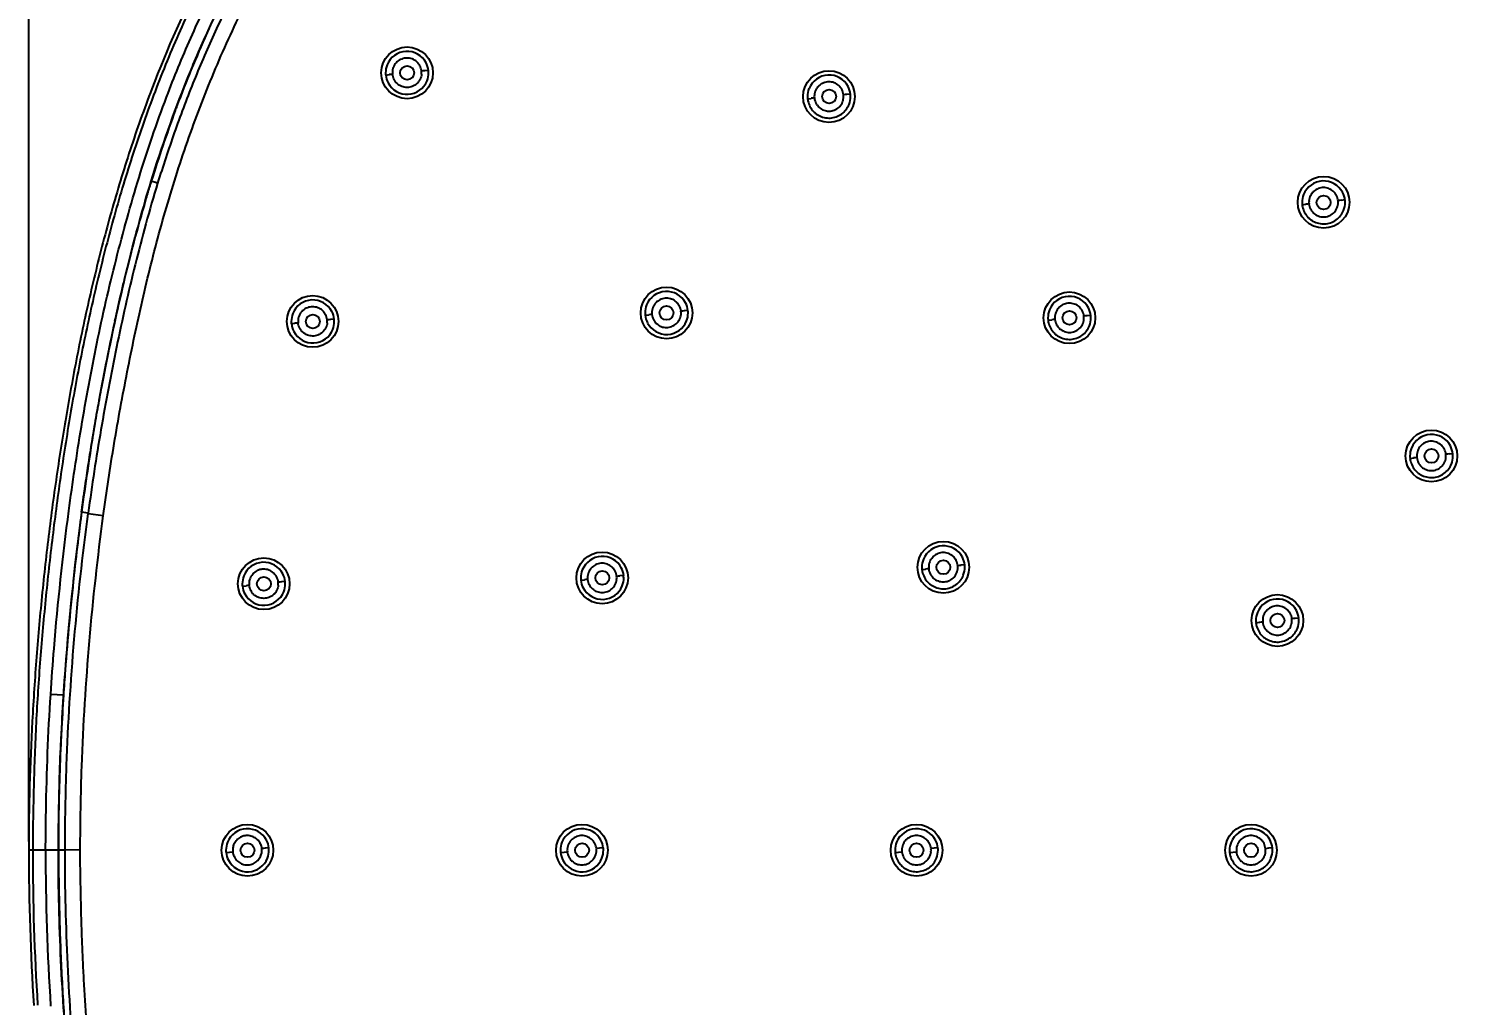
# Model space of a CAD drawing. Header units: inches. Extents: x 440 to 1212, y -520 to 27.
# Drawn here: x 515.9 to 618.9, y -359.1 to -289.2 of the extents above; entities that cross this region are included whole.
import ezdxf

# ---------------------------------------------------------------- set-up
doc = ezdxf.new("R2010")
doc.units = ezdxf.units.IN
doc.header["$LTSCALE"] = 1.21
doc.header["$MEASUREMENT"] = 0
doc.header["$PDMODE"] = 3
doc.header["$PDSIZE"] = 0.3125
doc.layers.get('0').update_dxf_attribs({"linetype": 'CONTINUOUS'})
doc.layers.get('Defpoints').update_dxf_attribs({"linetype": 'CONTINUOUS'})
doc.layers.add('DIM', color=2, linetype='CONTINUOUS')
doc.styles.get("Standard").update_dxf_attribs({"font": 'txt', "width": 0.8})
doc.dimstyles.new('사본 ISO-25', dxfattribs={"dimtxt": 4, "dimasz": 4, "dimexe": 1.25, "dimexo": 0.625, "dimgap": 1, "dimtad": 1, "dimtoh": 1, "dimdec": 1, "dimdsep": 46, "dimtxsty": 'Standard', "dimcen": 2.5, "dimclrd": 3, "dimclre": 3, "dimclrt": 4, "dimadec": 0, "dimazin": 0, "dimtfac": 1, "dimtdec": 1, "dimtmove": 0, "dimatfit": 3, "dimfxl": 1, "dimtfillclr": 4, "dimarcsym": 0})

# ---------------------------------------------------------------- blocks, each defined once
blk = doc.blocks.new('*D0')
at = {"layer": 'Defpoints', "color": 0, "transparency": 16777216}
for p in [(782.72, -176.33), (515.86, -348.02), (782.72, -348.02)]:
    blk.add_point(p, dxfattribs=at)
at = {"layer": 'DIM', "color": 3, "lineweight": -2, "transparency": 16777216}
for p, q in [((515.86, -347.39), (515.86, -175.08)), ((782.72, -347.39), (782.72, -175.08)), ((523.86, -176.33), (774.72, -176.33))]:
    blk.add_line(p, q, dxfattribs=at)
at = {"layer": 'DIM', "color": 3, "transparency": 16777216}
for points in [[(523.86, -174.99), (523.86, -177.66), (515.86, -176.33)], [(774.72, -174.99), (774.72, -177.66), (782.72, -176.33)]]:
    blk.add_solid(points, dxfattribs=at)
at = {"layer": 'DIM', "color": 4, "transparency": 16777216, "insert": (649.29, -171.33), "char_height": 8, "attachment_point": 5, "rotation": 0.0001}
blk.add_mtext('267.5', dxfattribs=at)

msp = doc.modelspace()

# ---------------------------------------------------------------- linework, layer by layer
at = {"color": 7, "linetype": 'Continuous'}
for p, q in [((541.42, -292.52), (541.68, -292.49)), ((544.48, -292.19), (544.21, -292.21)), ((571.63, -294.23), (571.89, -294.19)), ((574.7, -293.89), (574.43, -293.91)), ((525.09, -300.25), (524.63, -300.11)), ((607.05, -301.8), (607.31, -301.77)), ((610.11, -301.46), (609.84, -301.49)), ((537.73, -309.99), (537.46, -310.02)), ((560, -309.71), (560.26, -309.68)), ((563.06, -309.38), (562.79, -309.41)), ((588.85, -310.07), (589.11, -310.04)), ((591.91, -309.73), (591.64, -309.76)), ((534.66, -310.32), (534.92, -310.29)), ((614.76, -319.96), (615.03, -319.93)), ((617.83, -319.63), (617.56, -319.65)), ((520.12, -323.88), (519.64, -323.82)), ((520.11, -323.93), (520.12, -323.88)), ((521.2, -324.07), (520.11, -323.93)), ((558.46, -328.35), (558.19, -328.38)), ((579.82, -327.92), (580.08, -327.89)), ((582.88, -327.59), (582.61, -327.62)), ((531.16, -329.11), (531.42, -329.08)), ((534.23, -328.78), (533.95, -328.81)), ((555.39, -328.68), (555.65, -328.66)), ((606.8, -331.4), (606.53, -331.43)), ((603.73, -331.73), (604, -331.7)), ((518.34, -336.92), (517.43, -336.86)), ((516.15, -348.02), (515.86, -348.02)), ((517.98, -348.02), (516.15, -348.02)), ((517.98, -348.02), (517.98, -347.84)), ((517.98, -348), (518.46, -348)), ((517.98, -348.16), (517.98, -348.02)), ((519.55, -348.02), (518.46, -348)), ((530.24, -348.15), (530.47, -348.13)), ((533.05, -347.85), (532.78, -347.88)), ((554.2, -348.15), (554.42, -348.13)), ((556.74, -347.88), (556.51, -347.9)), ((557.01, -347.85), (556.74, -347.88)), ((577.9, -348.18), (578.38, -348.13)), ((580.69, -347.88), (580.47, -347.9)), ((580.96, -347.85), (580.69, -347.88)), ((601.85, -348.18), (602.33, -348.13)), ((604.64, -347.88), (604.42, -347.91)), ((604.91, -347.85), (604.64, -347.88)), ((529.99, -348.18), (530.24, -348.15)), ((553.94, -348.18), (554.2, -348.15))]:
    msp.add_line(p, q, dxfattribs=at)
for centre, radius in [((542.95, -292.36), 1.85), ((542.95, -292.36), 0.499), ((573.16, -294.06), 1.85), ((573.17, -294.06), 0.499), ((608.58, -301.63), 1.85), ((608.58, -301.64), 0.499), ((561.53, -309.55), 1.85), ((536.19, -310.16), 1.85), ((590.38, -309.9), 1.85), ((536.2, -310.16), 0.499), ((561.53, -309.55), 0.499), ((590.38, -309.9), 0.499), ((616.3, -319.79), 1.85), ((616.3, -319.79), 0.499), ((581.35, -327.76), 1.85), ((532.69, -328.94), 1.85), ((556.92, -328.52), 1.85), ((581.35, -327.76), 0.499), ((532.7, -328.94), 0.499), ((556.93, -328.52), 0.499), ((605.27, -331.57), 1.85), ((605.27, -331.57), 0.499), ((531.52, -348.02), 1.85), ((555.47, -348.02), 1.85), ((579.43, -348.02), 1.85), ((603.38, -348.02), 1.85), ((531.52, -348.02), 0.499), ((555.48, -348.02), 0.499), ((579.43, -348.02), 0.499), ((603.38, -348.02), 0.499)]:
    msp.add_circle(centre, radius, dxfattribs=at)
for centre, radius, start, end in [((598.06, -321.19), 76.32, 155.2227, 155.4862), ((603.33, -323.52), 82.08, 155.5326, 159.4635), ((542.95, -292.36), 1.54, 28.0075, 158.3396), ((542.96, -292.36), 1.55, 158.4095, 179.9978), ((542.92, -292.36), 1.51, 179.9128, 184.0762), ((542.9, -292.36), 1.49, 184.0814, 186.1977), ((542.96, -292.35), 1.55, 186.27, 207.8521), ((546.23, -332.11), 39.88, 96.2306, 96.5528), ((542.95, -292.35), 1.05, 174.1397, 186.2087), ((549.06, -338.83), 46.87, 95.9334, 96.2095), ((542.94, -292.35), 1.05, 354.1404, 6.2092), ((542.94, -292.36), 1.55, 6.3498, 27.9389), ((542.94, -292.35), 1.55, 338.2888, 359.868), ((542.99, -292.35), 1.5, 4.107, 6.2812), ((542.97, -292.35), 1.52, 359.8143, 4.1024), ((573.17, -294.06), 1.54, 28.0616, 158.3689), ((542.95, -292.36), 1.54, 207.9247, 338.2175), ((573.17, -294.06), 1.55, 158.4381, 180.0231), ((573.16, -294.06), 1.55, 6.4075, 27.9933), ((573.14, -294.06), 1.51, 179.9372, 184.1136), ((573.11, -294.06), 1.49, 184.1188, 186.2419), ((575.53, -325.22), 31.25, 96.2794, 96.6926), ((573.16, -294.05), 1.05, 174.2039, 186.2643), ((577.93, -327.77), 34.04, 95.8986, 96.277), ((573.16, -294.05), 1.05, 354.204, 6.264), ((573.15, -294.05), 1.56, 338.3123, 359.7234), ((573.21, -294.05), 1.5, 4.1369, 6.3389), ((573.18, -294.05), 1.52, 359.7897, 4.1322), ((616.81, -328.54), 96.46, 159.6874, 162.8571), ((609.43, -325.88), 88.62, 159.4182, 159.6436), ((626.67, -331.66), 106.81, 162.8151, 163.3271), ((608.58, -301.64), 1.54, 28.0699, 158.3766), ((639.87, -335.47), 120.54, 163.6233, 166.5508), ((629.17, -332.41), 109.42, 163.326, 163.5777), ((608.59, -301.64), 1.55, 158.4455, 180.0309), ((608.55, -301.64), 1.51, 179.9449, 184.1215), ((608.53, -301.64), 1.49, 184.1267, 186.2499), ((610.8, -331.43), 29.87, 96.2857, 96.7197), ((608.58, -301.63), 1.05, 174.2263, 186.2758), ((613.07, -332.83), 31.51, 95.8907, 96.298), ((608.57, -301.63), 1.05, 354.2264, 6.2754), ((608.57, -301.64), 1.55, 6.4157, 28.0015), ((608.56, -301.63), 1.56, 338.3069, 359.7172), ((608.62, -301.63), 1.5, 4.1402, 6.3474), ((608.6, -301.63), 1.52, 359.783, 4.1356), ((657.35, -339.74), 138.54, 166.5125, 167.6616), ((536.2, -310.16), 1.54, 27.9464, 158.3088), ((561.54, -309.55), 1.55, 158.3984, 179.9895), ((561.53, -309.55), 1.54, 27.9798, 158.3283), ((561.52, -309.55), 1.55, 6.3193, 27.911), ((590.38, -309.9), 1.54, 28.0112, 158.3469), ((536.21, -310.16), 1.55, 158.3794, 179.9723), ((542.47, -358.19), 48.43, 95.944, 96.2139), ((536.19, -310.16), 1.55, 6.2843, 27.8774), ((536.24, -310.15), 1.5, 4.0723, 6.2159), ((561.5, -309.55), 1.51, 179.9049, 184.0605), ((561.48, -309.55), 1.49, 184.0656, 186.178), ((561.54, -309.54), 1.55, 186.2498, 207.8353), ((565.4, -354.89), 45.5, 96.2071, 96.4848), ((561.53, -309.54), 1.05, 174.1205, 186.185), ((568.41, -363.33), 54.22, 95.9436, 96.1821), ((561.52, -309.54), 1.05, 354.1206, 6.1848), ((561.52, -309.55), 1.55, 338.2932, 359.8763), ((561.57, -309.54), 1.5, 4.0899, 6.2508), ((561.55, -309.54), 1.52, 359.8232, 4.0854), ((590.39, -309.9), 1.55, 158.4164, 180.006), ((590.35, -309.91), 1.51, 179.9208, 184.0828), ((590.33, -309.91), 1.49, 184.088, 186.2037), ((593.48, -347.96), 38.17, 96.2343, 96.5728), ((590.38, -309.9), 1.05, 174.1632, 186.2182), ((595.99, -351.67), 42.14, 95.9239, 96.2294), ((590.37, -309.9), 1.05, 354.1633, 6.2179), ((590.37, -309.9), 1.55, 6.3524, 27.9424), ((590.36, -309.9), 1.56, 338.3228, 359.7406), ((590.42, -309.9), 1.5, 4.1065, 6.2839), ((590.4, -309.9), 1.52, 359.8075, 4.102), ((671.76, -342.84), 153.27, 167.6817, 169.9929), ((536.17, -310.16), 1.51, 179.8885, 184.036), ((536.14, -310.16), 1.49, 184.0412, 186.1494), ((536.21, -310.15), 1.55, 186.2212, 207.8123), ((536.2, -310.16), 1.54, 207.8848, 338.2342), ((541.22, -366.45), 56.51, 96.1746, 96.4013), ((536.19, -310.16), 1.05, 174.0774, 186.1492), ((536.18, -310.15), 1.05, 354.0775, 6.1492), ((536.19, -310.16), 1.55, 338.3049, 359.8934), ((536.22, -310.15), 1.52, 359.8397, 4.0678), ((561.53, -309.55), 1.54, 207.9078, 338.222), ((686.36, -345.49), 168.12, 169.9679, 170.5642), ((697.35, -347.27), 179.25, 170.5779, 172.4822), ((616.3, -319.79), 1.54, 27.9663, 158.33), ((616.31, -319.79), 1.55, 158.3997, 179.9939), ((616.29, -319.8), 1.55, 6.3028, 27.8971), ((616.27, -319.8), 1.51, 179.909, 184.0568), ((616.25, -319.8), 1.49, 184.0619, 186.1703), ((620.3, -366.47), 46.84, 96.194, 96.4707), ((616.3, -319.79), 1.05, 174.137, 186.1796), ((622.8, -370), 50.63, 95.9423, 96.1958), ((616.29, -319.79), 1.05, 354.1371, 6.1792), ((616.28, -319.79), 1.56, 338.3296, 359.7533), ((616.34, -319.79), 1.5, 4.078, 6.2342), ((616.32, -319.79), 1.52, 359.8205, 4.0736), ((709.45, -348.92), 191.46, 172.4683, 173.0242), ((717.18, -349.86), 199.25, 173.0257, 173.7957), ((581.35, -327.76), 1.54, 27.9154, 158.301), ((532.69, -328.94), 1.54, 27.8922, 158.2824), ((556.93, -328.52), 1.54, 27.9036, 158.2914), ((581.36, -327.76), 1.55, 158.3714, 179.9687), ((581.34, -327.76), 1.55, 6.2487, 27.846), ((735.15, -351.75), 217.32, 173.8122, 175.615), ((532.7, -328.94), 1.55, 158.3536, 179.951), ((532.68, -328.95), 1.55, 6.226, 27.823), ((556.93, -328.52), 1.55, 158.3622, 179.9595), ((556.89, -328.52), 1.51, 179.868, 186.1011), ((556.92, -328.52), 1.05, 174.0477, 186.1122), ((564.87, -392.35), 64.31, 95.9654, 96.1683), ((556.91, -328.52), 1.05, 354.0478, 6.1121), ((556.92, -328.52), 1.55, 6.2371, 27.8343), ((556.92, -328.52), 1.55, 338.3115, 359.9061), ((556.95, -328.52), 1.51, 359.8469, 6.1546), ((581.32, -327.76), 1.51, 179.8848, 184.0214), ((581.3, -327.77), 1.49, 184.0265, 186.1291), ((587.57, -395.31), 67.83, 96.1483, 96.3383), ((581.35, -327.76), 1.05, 174.0717, 186.1276), ((591.56, -413.1), 85.94, 95.9731, 96.1233), ((581.34, -327.76), 1.05, 354.0718, 6.1274), ((581.33, -327.75), 1.56, 338.346, 359.7765), ((581.39, -327.76), 1.5, 4.0505, 6.1802), ((581.37, -327.76), 1.52, 359.8449, 4.0461), ((532.66, -328.95), 1.51, 179.86, 186.0905), ((532.7, -328.94), 1.55, 186.1782, 207.7771), ((532.69, -328.94), 1.54, 207.8493, 338.2476), ((541.11, -417.28), 88.73, 96.1243, 96.2683), ((532.69, -328.94), 1.05, 174.0262, 186.0982), ((541.03, -396.46), 68.02, 95.9689, 96.1614), ((532.68, -328.94), 1.05, 354.0262, 6.0982), ((532.68, -328.94), 1.55, 338.3179, 359.9146), ((532.72, -328.94), 1.51, 359.8547, 6.1438), ((556.93, -328.52), 1.55, 186.1888, 207.7854), ((556.93, -328.52), 1.54, 207.8576, 338.2409), ((564.16, -405.72), 77.54, 96.1359, 96.3014), ((605.27, -331.57), 1.54, 27.8979, 158.2967), ((605.28, -331.57), 1.55, 158.367, 179.9666), ((605.24, -331.57), 1.51, 179.8827, 184.0127), ((605.27, -331.57), 1.05, 174.0691, 186.1145), ((616.04, -422.2), 91.27, 95.9786, 96.1195), ((605.26, -331.57), 1.05, 354.0692, 6.1142), ((605.26, -331.57), 1.55, 6.2288, 27.8283), ((605.25, -331.57), 1.56, 338.3463, 359.7794), ((605.29, -331.57), 1.51, 359.8412, 6.146), ((605.22, -331.58), 1.49, 184.0178, 186.117), ((612.41, -407.86), 76.62, 96.1331, 96.3019), ((754.39, -353.3), 236.62, 175.5969, 176.0314), ((679.62, -347.16), 161.6, 176.3689, 177.3084), ((690.12, -347.67), 172.12, 177.3016, 177.5602), ((531.52, -348.02), 1.54, 27.8392, 158.2578), ((555.47, -348.02), 1.54, 27.8279, 158.2563), ((579.43, -348.02), 1.54, 27.8155, 158.2547), ((603.38, -348.02), 1.54, 27.8041, 158.2535), ((695.44, -347.82), 179.58, 180.0613, 183.6104), ((694.93, -347.84), 178.79, 180.0562, 183.6154), ((693.93, -347.82), 176.87, 180.0644, 183.6805), ((531.53, -348.02), 1.55, 158.3294, 179.9315), ((531.49, -348.02), 1.51, 179.8415, 186.0491), ((544.63, -460.74), 113.48, 95.9925, 96.1081), ((531.51, -348.02), 1.55, 6.1675, 27.7692), ((531.51, -348.01), 1.55, 338.3305, 359.9355), ((531.52, -348.02), 1.54, 0.0023, 6.1171), ((555.48, -348.02), 1.55, 158.3278, 179.9317), ((555.44, -348.02), 1.51, 179.8414, 186.0424), ((555.47, -348.02), 1.05, 173.9806, 186.0427), ((555.46, -348.02), 1.05, 353.9807, 6.0426), ((555.46, -348.02), 1.55, 6.1542, 27.7578), ((555.46, -348.01), 1.55, 338.3278, 359.9338), ((555.48, -348.02), 1.54, 0.0008, 6.1003), ((579.44, -348.02), 1.55, 158.326, 179.932), ((579.43, -348.02), 1.54, 180, 186.0449), ((579.43, -348.02), 1.05, 173.9825, 186.0354), ((579.42, -348.02), 1.05, 353.9826, 6.0352), ((579.42, -348.02), 1.55, 6.1399, 27.7453), ((579.41, -348.01), 1.56, 338.3666, 359.8126), ((579.43, -348.02), 1.54, 0.0008, 6.0822), ((603.39, -348.02), 1.55, 158.3246, 179.9322), ((603.38, -348.02), 1.54, 180, 186.0408), ((603.38, -348.02), 1.05, 173.966, 186.0275), ((603.37, -348.02), 1.05, 353.9661, 6.0272), ((603.37, -348.02), 1.55, 6.1265, 27.7337), ((603.36, -348.01), 1.56, 338.3658, 359.8131), ((603.38, -348.02), 1.54, 0.0006, 6.0653), ((531.53, -348.01), 1.55, 186.1363, 207.7427), ((531.52, -348.02), 1.54, 207.8147, 338.2606), ((555.48, -348.01), 1.55, 186.1293, 207.7366), ((555.47, -348.02), 1.54, 207.8084, 338.2577)]:
    msp.add_arc(centre, radius, start, end, dxfattribs=at)
for points, knots in [([(521.2, -324.07), (521.43, -322.34), (521.82, -319.76), (522.42, -316.33), (522.91, -313.76), (523.43, -311.2), (524.18, -307.79), (525.02, -304.41), (525.99, -301.05), (526.79, -298.54), (527.65, -296.05), (528.6, -293.58), (529.61, -291.15), (531.07, -287.97), (532.7, -284.87), (534.52, -281.88), (536, -279.7), (537.58, -277.58), (539.26, -275.55), (541.06, -273.63), (542.95, -271.83), (544.94, -270.13), (547.01, -268.54), (549.16, -267.05), (551.41, -265.67), (553.73, -264.42), (556.9, -262.91), (560.98, -261.33), (566.02, -259.84), (571.14, -258.66), (576.31, -257.74), (581.5, -257.01), (585.83, -256.52), (589.3, -256.17), (591.9, -255.92), (594.5, -255.68), (597.97, -255.37), (602.3, -255.02), (607.51, -254.64), (612.72, -254.3), (619.68, -253.91), (628.38, -253.54), (638.83, -253.27), (645.8, -253.21), (649.29, -253.21)], [0, 0, 0, 0, 0.031186, 0.04677, 0.062352, 0.077936, 0.093525, 0.124742, 0.140395, 0.156097, 0.171838, 0.187582, 0.2033, 0.218978, 0.250232, 0.265879, 0.281585, 0.297375, 0.313151, 0.328818, 0.344386, 0.35992, 0.375472, 0.391088, 0.40681, 0.422578, 0.438298, 0.469564, 0.500817, 0.532169, 0.563546, 0.594814, 0.625979, 0.641549, 0.657121, 0.672696, 0.688273, 0.719429, 0.750582, 0.781734, 0.812887, 0.875209, 0.937572, 1, 1, 1, 1]), ([(524.63, -300.11), (525.39, -297.67), (526.66, -294.04), (528.67, -289.35), (530.07, -286.48), (531.29, -284.23), (532.25, -282.57), (533.26, -280.94), (534.68, -278.82), (536.58, -276.25), (538.24, -274.31), (539.12, -273.38)], [0, 0, 0, 0, 0.249953, 0.374955, 0.499956, 0.562463, 0.624971, 0.687481, 0.749992, 0.874996, 1, 1, 1, 1]), ([(539.47, -273.72), (539.03, -274.18), (538.18, -275.13), (536.95, -276.61), (535.78, -278.14), (534.67, -279.7), (533.61, -281.28), (532.28, -283.43), (530.74, -286.19), (529.08, -289.6), (527.59, -293.09), (526.26, -296.64), (525.47, -299.04), (525.09, -300.25)], [0, 0, 0, 0, 0.062942, 0.126168, 0.189418, 0.252378, 0.315013, 0.377412, 0.501816, 0.626147, 0.750687, 0.875394, 1, 1, 1, 1]), ([(533.27, -277.18), (531.46, -279.68), (528.26, -284.97), (525.15, -292.04), (523.09, -297.86), (521.75, -302.28), (520.58, -306.76), (519.57, -311.27), (518.71, -315.81), (517.96, -320.38), (517.33, -324.96), (516.81, -329.55), (516.4, -334.16), (515.99, -340.31), (515.86, -344.93), (515.86, -348.02)], [0, 0, 0, 0, 0.124969, 0.249971, 0.312485, 0.374998, 0.437505, 0.500004, 0.562507, 0.625007, 0.687501, 0.749999, 0.812506, 0.875018, 1, 1, 1, 1]), ([(533.51, -277.34), (531.67, -279.87), (529.23, -283.92), (526.54, -289.58), (524.76, -293.94), (523.22, -298.37), (521.89, -302.83), (520.74, -307.31), (519.75, -311.79), (518.91, -316.28), (518.19, -320.78), (517.58, -325.29), (517.07, -329.81), (516.73, -333.59), (516.51, -336.62), (516.34, -339.65), (516.2, -343.45), (516.15, -346.49), (516.15, -348.02)], [0, 0, 0, 0, 0.127048, 0.190974, 0.254851, 0.318456, 0.381535, 0.444012, 0.506088, 0.567952, 0.629701, 0.691378, 0.753014, 0.814655, 0.845496, 0.876359, 0.93815, 1, 1, 1, 1]), ([(523.76, -299.85), (524.36, -297.91), (525.5, -294.55), (527.42, -289.85), (529.4, -285.72), (531.65, -281.7), (533.35, -279.13), (534.26, -277.89)], [0, 0, 0, 0, 0.248822, 0.435361, 0.622335, 0.810733, 1, 1, 1, 1]), ([(543.99, -292.24), (543.97, -292.11), (543.91, -291.92), (543.78, -291.71), (543.6, -291.52), (543.38, -291.38), (543.13, -291.31), (542.94, -291.3), (542.75, -291.31), (542.5, -291.39), (542.28, -291.52), (542.1, -291.71), (541.97, -291.93), (541.91, -292.12), (541.9, -292.24)], [0, 0, 0, 0, 0.12476, 0.187341, 0.249997, 0.374787, 0.437399, 0.500048, 0.56269, 0.625288, 0.750069, 0.812708, 0.875289, 1, 1, 1, 1]), ([(543.99, -292.46), (543.97, -292.59), (543.9, -292.84), (543.66, -293.15), (543.39, -293.32), (543.14, -293.39), (542.95, -293.41), (542.75, -293.39), (542.57, -293.34), (542.39, -293.25), (542.24, -293.14), (542.11, -293), (542.01, -292.83), (541.94, -292.65), (541.91, -292.53), (541.9, -292.47)], [0, 0, 0, 0, 0.124684, 0.249354, 0.37402, 0.436564, 0.499159, 0.56173, 0.624264, 0.686902, 0.749687, 0.812316, 0.874713, 0.937374, 1, 1, 1, 1]), ([(574.2, -293.94), (574.19, -293.81), (574.13, -293.62), (574, -293.4), (573.82, -293.22), (573.6, -293.08), (573.35, -293.01), (573.16, -293), (572.96, -293.01), (572.72, -293.09), (572.49, -293.22), (572.32, -293.41), (572.18, -293.63), (572.13, -293.82), (572.12, -293.95)], [0, 0, 0, 0, 0.124755, 0.187335, 0.24999, 0.374784, 0.437398, 0.50005, 0.562695, 0.625295, 0.750078, 0.812716, 0.875295, 1, 1, 1, 1]), ([(571.63, -294.23), (571.64, -294.27), (571.67, -294.47), (571.74, -294.65), (571.8, -294.78)], [0, 0, 0, 0, 0.251307, 1, 1, 1, 1]), ([(572.12, -294.17), (572.13, -294.29), (572.19, -294.48), (572.33, -294.7), (572.5, -294.89), (572.78, -295.06), (573.16, -295.13), (573.55, -295.05), (573.88, -294.85), (574.12, -294.54), (574.19, -294.28), (574.2, -294.16)], [0, 0, 0, 0, 0.124941, 0.187633, 0.250386, 0.37537, 0.500311, 0.625225, 0.750215, 0.875086, 1, 1, 1, 1]), ([(571.8, -294.78), (571.87, -294.91), (572, -295.09), (572.22, -295.28), (572.46, -295.44), (572.74, -295.55), (573.03, -295.6), (573.32, -295.6), (573.68, -295.53), (574.07, -295.33), (574.39, -295.02), (574.54, -294.76), (574.6, -294.63)], [0, 0, 0, 0, 0.124615, 0.186998, 0.249475, 0.37447, 0.437116, 0.499646, 0.624207, 0.749104, 0.874637, 1, 1, 1, 1]), ([(518.73, -323.72), (519, -321.72), (519.59, -317.7), (520.7, -311.71), (522.06, -305.74), (523.16, -301.8), (523.76, -299.85)], [0, 0, 0, 0, 0.24867, 0.498168, 0.748941, 1, 1, 1, 1]), ([(519.64, -323.82), (519.64, -323.79), (519.65, -323.73), (519.67, -323.6), (519.69, -323.44), (519.71, -323.26), (519.75, -323.01), (519.79, -322.69), (519.86, -322.19), (519.96, -321.57), (520.07, -320.82), (520.18, -320.07), (520.34, -319.07), (520.55, -317.83), (520.81, -316.33), (521.18, -314.34), (521.67, -311.86), (522.31, -308.9), (523.01, -305.95), (523.77, -303.01), (524.33, -301.07), (524.63, -300.11)], [0, 0, 0, 0, 0.003906, 0.007812, 0.015625, 0.023438, 0.03125, 0.046875, 0.062501, 0.093751, 0.125001, 0.156252, 0.187502, 0.250002, 0.312503, 0.375003, 0.500003, 0.625003, 0.750003, 0.875002, 1, 1, 1, 1]), ([(525.09, -300.25), (524.5, -302.18), (523.43, -306.08), (522.12, -311.99), (520.99, -317.92), (520.38, -321.89), (520.12, -323.88)], [0, 0, 0, 0, 0.251337, 0.501055, 0.750503, 1, 1, 1, 1]), ([(609.62, -301.51), (609.6, -301.39), (609.55, -301.2), (609.41, -300.98), (609.23, -300.79), (609.01, -300.66), (608.76, -300.59), (608.57, -300.57), (608.38, -300.59), (608.13, -300.66), (607.91, -300.8), (607.73, -300.99), (607.6, -301.21), (607.55, -301.4), (607.53, -301.52)], [0, 0, 0, 0, 0.124754, 0.187334, 0.249991, 0.374788, 0.437405, 0.500058, 0.562704, 0.625305, 0.750086, 0.812722, 0.875299, 1, 1, 1, 1]), ([(607.53, -301.74), (607.55, -301.87), (607.6, -302.06), (607.74, -302.28), (607.92, -302.46), (608.19, -302.63), (608.58, -302.7), (608.96, -302.63), (609.3, -302.42), (609.53, -302.11), (609.6, -301.86), (609.62, -301.73)], [0, 0, 0, 0, 0.12494, 0.187632, 0.250387, 0.375374, 0.50032, 0.625235, 0.750223, 0.87509, 1, 1, 1, 1]), ([(607.05, -301.8), (607.05, -301.85), (607.08, -302.04), (607.15, -302.23), (607.22, -302.36)], [0, 0, 0, 0, 0.251304, 1, 1, 1, 1]), ([(607.22, -302.36), (607.29, -302.49), (607.42, -302.66), (607.63, -302.86), (607.88, -303.02), (608.15, -303.13), (608.44, -303.17), (608.73, -303.18), (609.09, -303.11), (609.49, -302.9), (609.81, -302.6), (609.95, -302.34), (610.01, -302.21)], [0, 0, 0, 0, 0.12464, 0.187034, 0.24952, 0.374532, 0.437183, 0.499717, 0.624274, 0.749158, 0.874667, 1, 1, 1, 1]), ([(562.57, -309.43), (562.55, -309.3), (562.5, -309.12), (562.36, -308.9), (562.18, -308.71), (561.96, -308.57), (561.71, -308.51), (561.52, -308.49), (561.33, -308.51), (561.08, -308.58), (560.86, -308.71), (560.69, -308.9), (560.55, -309.12), (560.5, -309.31), (560.48, -309.44)], [0, 0, 0, 0, 0.124761, 0.187343, 0.249999, 0.374791, 0.437404, 0.500053, 0.562695, 0.625293, 0.750073, 0.81271, 0.87529, 1, 1, 1, 1]), ([(591.42, -309.78), (591.4, -309.66), (591.35, -309.47), (591.21, -309.25), (591.04, -309.06), (590.81, -308.93), (590.56, -308.86), (590.37, -308.84), (590.18, -308.86), (589.93, -308.93), (589.71, -309.07), (589.54, -309.26), (589.4, -309.47), (589.35, -309.66), (589.33, -309.79)], [0, 0, 0, 0, 0.124758, 0.187338, 0.249995, 0.37479, 0.437405, 0.500056, 0.5627, 0.625299, 0.75008, 0.812717, 0.875295, 1, 1, 1, 1]), ([(537.23, -310.04), (537.21, -309.92), (537.16, -309.73), (537.02, -309.51), (536.85, -309.32), (536.62, -309.19), (536.38, -309.12), (536.19, -309.1), (535.99, -309.12), (535.75, -309.19), (535.52, -309.33), (535.35, -309.51), (535.21, -309.73), (535.16, -309.92), (535.14, -310.05)], [0, 0, 0, 0, 0.124766, 0.18735, 0.250006, 0.374797, 0.437408, 0.500054, 0.562693, 0.625289, 0.750067, 0.812704, 0.875286, 1, 1, 1, 1]), ([(560.48, -309.66), (560.5, -309.78), (560.55, -309.97), (560.69, -310.19), (560.86, -310.38), (561.14, -310.55), (561.53, -310.62), (561.91, -310.54), (562.24, -310.34), (562.48, -310.03), (562.55, -309.78), (562.57, -309.65)], [0, 0, 0, 0, 0.124947, 0.18764, 0.250395, 0.375377, 0.500315, 0.625222, 0.750209, 0.875081, 1, 1, 1, 1]), ([(589.33, -310.01), (589.35, -310.14), (589.4, -310.32), (589.54, -310.54), (589.72, -310.73), (590, -310.9), (590.38, -310.97), (590.76, -310.9), (591.1, -310.69), (591.33, -310.38), (591.41, -310.13), (591.42, -310)], [0, 0, 0, 0, 0.124943, 0.187636, 0.250391, 0.375376, 0.500318, 0.625229, 0.750217, 0.875086, 1, 1, 1, 1]), ([(537.23, -310.26), (537.22, -310.39), (537.14, -310.64), (536.91, -310.95), (536.57, -311.16), (536.25, -311.22), (536, -311.19), (535.81, -311.14), (535.64, -311.06), (535.48, -310.94), (535.35, -310.8), (535.25, -310.64), (535.18, -310.46), (535.15, -310.33), (535.14, -310.27)], [0, 0, 0, 0, 0.124727, 0.249479, 0.374188, 0.498852, 0.561449, 0.62402, 0.6867, 0.749523, 0.812189, 0.874632, 0.937339, 1, 1, 1, 1]), ([(588.85, -310.07), (588.85, -310.12), (588.88, -310.31), (588.95, -310.49), (589.02, -310.62)], [0, 0, 0, 0, 0.251312, 1, 1, 1, 1]), ([(589.02, -310.62), (589.09, -310.75), (589.22, -310.93), (589.43, -311.12), (589.68, -311.29), (589.95, -311.39), (590.24, -311.44), (590.53, -311.45), (590.9, -311.37), (591.29, -311.17), (591.61, -310.87), (591.76, -310.61), (591.81, -310.47)], [0, 0, 0, 0, 0.124628, 0.187015, 0.249495, 0.374493, 0.437138, 0.499666, 0.624221, 0.749113, 0.874641, 1, 1, 1, 1]), ([(617.34, -319.67), (617.32, -319.55), (617.27, -319.36), (617.13, -319.14), (616.95, -318.95), (616.73, -318.82), (616.48, -318.75), (616.29, -318.73), (616.1, -318.75), (615.85, -318.82), (615.63, -318.96), (615.45, -319.15), (615.32, -319.37), (615.27, -319.55), (615.25, -319.68)], [0, 0, 0, 0, 0.124759, 0.187341, 0.249999, 0.374796, 0.437412, 0.500064, 0.562708, 0.625307, 0.750085, 0.81272, 0.875297, 1, 1, 1, 1]), ([(614.76, -319.96), (614.77, -320.01), (614.8, -320.2), (614.87, -320.38), (614.94, -320.51)], [0, 0, 0, 0, 0.251316, 1, 1, 1, 1]), ([(615.25, -319.9), (615.27, -320.03), (615.32, -320.22), (615.46, -320.43), (615.63, -320.62), (615.91, -320.79), (616.3, -320.86), (616.68, -320.79), (617.01, -320.58), (617.25, -320.27), (617.32, -320.02), (617.34, -319.9)], [0, 0, 0, 0, 0.124944, 0.187639, 0.250394, 0.375383, 0.500326, 0.625237, 0.750222, 0.875088, 1, 1, 1, 1]), ([(614.94, -320.51), (615, -320.64), (615.13, -320.82), (615.35, -321.02), (615.59, -321.18), (615.87, -321.28), (616.16, -321.33), (616.45, -321.34), (616.81, -321.27), (617.2, -321.06), (617.53, -320.76), (617.67, -320.5), (617.73, -320.36)], [0, 0, 0, 0, 0.124654, 0.187052, 0.249541, 0.374549, 0.437197, 0.499724, 0.624273, 0.749152, 0.874663, 1, 1, 1, 1]), ([(517.43, -336.86), (517.5, -335.76), (517.82, -331.37), (518.3, -326.99), (518.73, -323.72)], [0, 0, 0, 0, 0.250283, 1, 1, 1, 1]), ([(519.64, -323.82), (519.1, -327.83), (518.48, -333.86), (518.05, -341.94), (517.98, -345.98), (517.98, -348)], [0, 0, 0, 0, 0.499968, 0.749986, 1, 1, 1, 1]), ([(518.46, -348), (518.46, -345.99), (518.61, -337.94), (519.31, -329.9), (520.11, -323.93)], [0, 0, 0, 0, 0.250715, 1, 1, 1, 1]), ([(519.55, -348.02), (519.55, -346.01), (519.7, -338.01), (520.4, -330.02), (521.2, -324.07)], [0, 0, 0, 0, 0.250627, 1, 1, 1, 1]), ([(557.96, -328.41), (557.94, -328.28), (557.89, -328.09), (557.75, -327.87), (557.58, -327.69), (557.36, -327.55), (557.11, -327.48), (556.92, -327.46), (556.72, -327.48), (556.48, -327.55), (556.25, -327.69), (556.08, -327.88), (555.94, -328.09), (555.89, -328.28), (555.87, -328.41)], [0, 0, 0, 0, 0.124766, 0.18735, 0.250008, 0.374801, 0.437414, 0.500061, 0.562701, 0.625297, 0.750073, 0.812709, 0.875289, 1, 1, 1, 1]), ([(582.39, -327.64), (582.37, -327.52), (582.32, -327.33), (582.18, -327.11), (582.01, -326.92), (581.78, -326.79), (581.53, -326.72), (581.34, -326.7), (581.15, -326.72), (580.9, -326.79), (580.68, -326.93), (580.51, -327.12), (580.37, -327.33), (580.32, -327.52), (580.3, -327.65)], [0, 0, 0, 0, 0.124762, 0.187345, 0.250003, 0.374798, 0.437412, 0.500062, 0.562704, 0.625301, 0.750078, 0.812714, 0.875293, 1, 1, 1, 1]), ([(533.73, -328.83), (533.71, -328.7), (533.66, -328.51), (533.52, -328.3), (533.34, -328.11), (533.12, -327.97), (532.87, -327.9), (532.68, -327.89), (532.49, -327.9), (532.24, -327.97), (532.02, -328.11), (531.85, -328.3), (531.71, -328.52), (531.65, -328.71), (531.64, -328.83)], [0, 0, 0, 0, 0.12477, 0.187356, 0.250015, 0.374806, 0.437417, 0.500062, 0.5627, 0.625294, 0.750068, 0.812704, 0.875285, 1, 1, 1, 1]), ([(579.82, -327.92), (579.82, -327.97), (579.85, -328.16), (579.92, -328.35), (579.99, -328.48)], [0, 0, 0, 0, 0.251323, 1, 1, 1, 1]), ([(579.99, -328.48), (580.06, -328.61), (580.19, -328.79), (580.4, -328.98), (580.65, -329.14), (580.92, -329.25), (581.21, -329.3), (581.5, -329.31), (581.86, -329.23), (582.26, -329.03), (582.58, -328.72), (582.73, -328.47), (582.78, -328.33)], [0, 0, 0, 0, 0.124625, 0.18701, 0.249486, 0.374472, 0.43711, 0.499632, 0.624181, 0.749077, 0.87462, 1, 1, 1, 1]), ([(580.3, -327.87), (580.32, -328), (580.37, -328.18), (580.51, -328.4), (580.68, -328.59), (580.96, -328.76), (581.35, -328.83), (581.73, -328.76), (582.06, -328.55), (582.3, -328.24), (582.37, -327.99), (582.39, -327.87)], [0, 0, 0, 0, 0.124948, 0.187643, 0.250399, 0.375385, 0.500324, 0.625231, 0.750215, 0.875083, 1, 1, 1, 1]), ([(533.73, -329.05), (533.71, -329.18), (533.66, -329.37), (533.52, -329.58), (533.35, -329.77), (533.07, -329.94), (532.68, -330.01), (532.3, -329.94), (532.02, -329.77), (531.85, -329.59), (531.75, -329.42), (531.68, -329.24), (531.65, -329.12), (531.64, -329.05)], [0, 0, 0, 0, 0.12487, 0.187487, 0.250192, 0.375013, 0.499743, 0.624448, 0.749447, 0.812143, 0.874603, 0.937314, 1, 1, 1, 1]), ([(555.87, -328.63), (555.89, -328.76), (555.94, -328.95), (556.08, -329.16), (556.26, -329.35), (556.53, -329.52), (556.92, -329.59), (557.3, -329.52), (557.64, -329.32), (557.87, -329.01), (557.95, -328.75), (557.96, -328.63)], [0, 0, 0, 0, 0.124952, 0.187648, 0.250404, 0.375388, 0.500323, 0.625227, 0.75021, 0.87508, 1, 1, 1, 1]), ([(606.31, -331.46), (606.29, -331.33), (606.24, -331.14), (606.1, -330.92), (605.93, -330.74), (605.7, -330.6), (605.45, -330.53), (605.26, -330.51), (605.07, -330.53), (604.82, -330.6), (604.6, -330.74), (604.43, -330.93), (604.29, -331.14), (604.24, -331.33), (604.22, -331.46)], [0, 0, 0, 0, 0.124761, 0.187344, 0.250003, 0.3748, 0.437415, 0.500066, 0.562708, 0.625306, 0.750083, 0.812718, 0.875295, 1, 1, 1, 1]), ([(603.73, -331.73), (603.74, -331.78), (603.77, -331.98), (603.84, -332.16), (603.91, -332.29)], [0, 0, 0, 0, 0.251324, 1, 1, 1, 1]), ([(603.91, -332.29), (603.97, -332.42), (604.1, -332.6), (604.32, -332.79), (604.56, -332.95), (604.84, -333.06), (605.13, -333.11), (605.42, -333.12), (605.78, -333.04), (606.17, -332.84), (606.5, -332.53), (606.64, -332.28), (606.7, -332.14)], [0, 0, 0, 0, 0.124649, 0.187044, 0.249529, 0.374527, 0.437169, 0.499692, 0.624237, 0.749121, 0.874646, 1, 1, 1, 1]), ([(604.22, -331.68), (604.24, -331.81), (604.29, -332), (604.43, -332.21), (604.6, -332.4), (604.88, -332.57), (605.27, -332.64), (605.65, -332.57), (605.98, -332.36), (606.22, -332.05), (606.29, -331.8), (606.31, -331.68)], [0, 0, 0, 0, 0.124947, 0.187642, 0.250399, 0.375386, 0.500328, 0.625236, 0.75022, 0.875086, 1, 1, 1, 1]), ([(517.07, -348.02), (517.07, -347.08), (517.11, -343.36), (517.25, -339.65), (517.43, -336.86)], [0, 0, 0, 0, 0.250357, 1, 1, 1, 1]), ([(517.98, -347.84), (517.99, -347.21), (518.01, -344.71), (518.08, -342.21), (518.16, -340.34)], [0, 0, 0, 0, 0.25042, 1, 1, 1, 1]), ([(532.55, -347.9), (532.54, -347.79), (532.49, -347.63), (532.39, -347.43), (532.24, -347.25), (532.02, -347.08), (531.69, -346.96), (531.35, -346.96), (531.07, -347.05), (530.88, -347.17), (530.71, -347.32), (530.62, -347.46), (530.56, -347.56)], [0, 0, 0, 0, 0.124934, 0.187516, 0.25014, 0.375173, 0.500062, 0.624954, 0.749951, 0.812552, 0.875093, 1, 1, 1, 1]), ([(556.51, -347.9), (556.49, -347.78), (556.44, -347.59), (556.3, -347.37), (556.13, -347.18), (555.9, -347.05), (555.66, -346.98), (555.47, -346.96), (555.27, -346.98), (555.03, -347.05), (554.8, -347.18), (554.63, -347.37), (554.49, -347.59), (554.44, -347.78), (554.42, -347.91)], [0, 0, 0, 0, 0.124769, 0.187355, 0.250015, 0.374811, 0.437425, 0.500072, 0.562711, 0.625306, 0.750077, 0.812712, 0.87529, 1, 1, 1, 1]), ([(580.47, -347.9), (580.45, -347.78), (580.4, -347.59), (580.26, -347.37), (580.08, -347.18), (579.86, -347.05), (579.61, -346.98), (579.42, -346.96), (579.23, -346.98), (578.98, -347.05), (578.76, -347.18), (578.58, -347.37), (578.45, -347.59), (578.39, -347.78), (578.38, -347.91)], [0, 0, 0, 0, 0.124766, 0.187351, 0.25001, 0.374808, 0.437423, 0.500072, 0.562713, 0.625309, 0.750082, 0.812716, 0.875294, 1, 1, 1, 1]), ([(604.42, -347.91), (604.4, -347.78), (604.35, -347.59), (604.22, -347.37), (604.04, -347.18), (603.82, -347.05), (603.57, -346.98), (603.38, -346.96), (603.19, -346.98), (602.94, -347.05), (602.71, -347.18), (602.54, -347.37), (602.4, -347.59), (602.35, -347.78), (602.33, -347.9)], [0, 0, 0, 0, 0.124763, 0.187348, 0.250007, 0.374806, 0.437422, 0.500072, 0.562714, 0.625311, 0.750085, 0.812719, 0.875296, 1, 1, 1, 1]), ([(517.98, -348), (517.99, -349.41), (518.03, -352.21), (518.17, -356.41), (518.42, -360.59), (518.77, -364.77), (519.14, -368.24), (519.48, -371.01), (519.84, -373.78), (520.36, -377.24), (521.3, -382.73), (522.47, -388.17), (523.89, -393.53), (525.1, -397.49), (526.47, -401.39), (528, -405.2), (529.73, -408.92), (531.65, -412.52), (533.43, -415.4), (534.98, -417.61), (536.59, -419.75), (538.76, -422.3), (541.6, -425.14), (544.66, -427.75), (547.92, -430.1), (550.79, -431.84), (553.17, -433.09), (555.6, -434.25), (558.72, -435.53), (563.87, -437.27), (570.55, -438.93), (578.77, -440.29), (584.32, -440.93), (587.12, -441.22)], [0, 0, 0, 0, 0.031883, 0.063739, 0.095548, 0.127315, 0.159069, 0.174951, 0.19084, 0.222622, 0.254378, 0.317672, 0.349173, 0.380561, 0.411831, 0.44299, 0.474059, 0.505005, 0.53577, 0.551081, 0.566348, 0.596783, 0.627174, 0.657614, 0.688116, 0.718643, 0.733907, 0.74918, 0.779805, 0.810615, 0.872903, 0.936074, 1, 1, 1, 1]), ([(587.17, -440.74), (584.5, -440.47), (579.16, -439.85), (572.51, -438.78), (567.22, -437.61), (563.26, -436.54), (559.33, -435.25), (556.13, -433.96), (553.64, -432.79), (551.19, -431.51), (548.23, -429.73), (544.86, -427.29), (541.7, -424.59), (538.79, -421.63), (536.14, -418.44), (533.75, -415.05), (531.62, -411.49), (529.73, -407.83), (528.05, -404.09), (526.57, -400.27), (524.82, -395.1), (523.38, -389.83), (522.18, -384.5), (521.4, -380.49), (520.73, -376.47), (519.95, -371.09), (519.17, -364.33), (518.59, -356.18), (518.46, -350.73), (518.46, -348)], [0, 0, 0, 0, 0.061371, 0.122921, 0.153934, 0.185237, 0.216746, 0.248299, 0.264063, 0.279822, 0.311407, 0.343127, 0.374828, 0.406397, 0.437896, 0.469562, 0.501191, 0.532566, 0.563798, 0.594982, 0.626179, 0.688674, 0.719893, 0.751019, 0.782082, 0.813134, 0.875329, 0.937634, 1, 1, 1, 1]), ([(649.29, -442.83), (647.3, -442.83), (643.3, -442.81), (637.32, -442.72), (631.33, -442.57), (625.34, -442.36), (619.36, -442.1), (613.38, -441.77), (607.4, -441.39), (601.43, -440.95), (595.46, -440.45), (589.5, -439.89), (583.54, -439.27), (577.6, -438.5), (571.69, -437.49), (565.85, -436.16), (560.11, -434.41), (554.56, -432.13), (549.32, -429.2), (545.29, -426.24), (542.3, -423.6), (540.18, -421.47), (538.2, -419.22), (535.75, -416.07), (533.58, -412.71), (531.67, -409.2), (529.9, -405.62), (528.36, -401.93), (527.01, -398.17), (526.09, -395.32), (525.25, -392.45), (524.48, -389.55), (523.78, -386.64), (522.94, -382.74), (522.22, -378.81), (521.6, -374.87), (521.18, -371.9), (520.81, -368.93), (520.54, -366.45), (520.34, -364.46), (520.21, -362.97), (520.08, -361.48), (519.97, -359.98), (519.88, -358.49), (519.79, -356.99), (519.73, -355.75), (519.69, -354.75), (519.65, -353.75), (519.62, -352.51), (519.59, -351.26), (519.57, -350.26), (519.55, -349.26), (519.55, -348.51), (519.55, -348.02)], [0, 0, 0, 0, 0.03125, 0.062501, 0.093751, 0.125001, 0.156252, 0.187502, 0.218752, 0.250003, 0.281253, 0.312503, 0.343754, 0.375004, 0.406255, 0.437504, 0.468754, 0.500001, 0.531246, 0.562489, 0.578118, 0.593747, 0.609375, 0.625003, 0.656247, 0.671874, 0.6875, 0.718747, 0.734372, 0.749998, 0.765624, 0.781249, 0.796874, 0.8125, 0.843749, 0.859374, 0.874999, 0.890624, 0.906249, 0.914062, 0.921874, 0.929687, 0.937499, 0.945312, 0.953124, 0.960937, 0.964843, 0.96875, 0.976562, 0.984375, 0.988281, 0.992187, 1, 1, 1, 1]), ([(530.56, -347.56), (530.52, -347.65), (530.46, -347.84), (530.46, -348.03), (530.47, -348.13)], [0, 0, 0, 0, 0.499996, 1, 1, 1, 1]), ([(530.47, -348.13), (530.48, -348.24), (530.53, -348.4), (530.63, -348.6), (530.78, -348.78), (531, -348.96), (531.33, -349.07), (531.67, -349.07), (531.95, -348.98), (532.14, -348.86), (532.31, -348.71), (532.4, -348.57), (532.46, -348.47)], [0, 0, 0, 0, 0.124923, 0.187513, 0.250142, 0.375161, 0.500058, 0.624956, 0.749946, 0.812551, 0.8751, 1, 1, 1, 1]), ([(532.46, -348.47), (532.5, -348.38), (532.56, -348.2), (532.56, -348), (532.55, -347.9)], [0, 0, 0, 0, 0.499995, 1, 1, 1, 1]), ([(554.42, -348.13), (554.44, -348.25), (554.49, -348.44), (554.63, -348.66), (554.8, -348.85), (555.08, -349.02), (555.47, -349.09), (555.85, -349.02), (556.18, -348.81), (556.42, -348.5), (556.49, -348.25), (556.51, -348.13)], [0, 0, 0, 0, 0.124955, 0.187653, 0.250411, 0.375398, 0.500334, 0.625235, 0.750214, 0.875081, 1, 1, 1, 1]), ([(578.38, -348.13), (578.39, -348.25), (578.45, -348.44), (578.58, -348.66), (578.76, -348.85), (579.04, -349.02), (579.42, -349.09), (579.81, -349.02), (580.14, -348.81), (580.38, -348.5), (580.45, -348.25), (580.47, -348.13)], [0, 0, 0, 0, 0.124952, 0.187649, 0.250407, 0.375395, 0.500334, 0.625238, 0.750219, 0.875084, 1, 1, 1, 1]), ([(602.33, -348.13), (602.35, -348.25), (602.4, -348.44), (602.54, -348.66), (602.71, -348.85), (602.99, -349.02), (603.38, -349.09), (603.76, -349.02), (604.1, -348.81), (604.33, -348.5), (604.41, -348.25), (604.42, -348.13)], [0, 0, 0, 0, 0.124949, 0.187646, 0.250403, 0.375393, 0.500334, 0.625241, 0.750222, 0.875086, 1, 1, 1, 1]), ([(579.36, -440.31), (578.07, -440.13), (575.51, -439.74), (571.68, -439.06), (567.87, -438.25), (564.1, -437.28), (560.38, -436.12), (556.73, -434.75), (553.19, -433.14), (549.78, -431.27), (546.53, -429.13), (543.44, -426.75), (540.55, -424.14), (537.89, -421.32), (535.44, -418.3), (533.23, -415.1), (531.23, -411.76), (529.45, -408.33), (527.85, -404.84), (526.43, -401.28), (525.17, -397.66), (523.66, -392.77), (522.08, -386.55), (520.85, -380.24), (520.04, -375.14), (519.34, -370.03), (518.64, -363.62), (518.11, -355.9), (517.98, -350.74), (517.98, -348.16)], [0, 0, 0, 0, 0.031416, 0.062802, 0.094183, 0.12561, 0.157107, 0.18857, 0.219908, 0.251137, 0.282531, 0.314091, 0.345457, 0.376671, 0.40794, 0.439424, 0.470892, 0.502044, 0.532999, 0.563882, 0.594767, 0.625704, 0.687799, 0.750156, 0.781392, 0.812629, 0.875053, 0.937476, 1, 1, 1, 1]), ([(577.9, -348.18), (577.9, -348.23), (577.93, -348.42), (578, -348.61), (578.07, -348.73)], [0, 0, 0, 0, 0.251333, 1, 1, 1, 1]), ([(578.07, -348.73), (578.13, -348.86), (578.26, -349.04), (578.48, -349.24), (578.72, -349.4), (579, -349.51), (579.29, -349.55), (579.58, -349.56), (579.94, -349.49), (580.34, -349.29), (580.66, -348.98), (580.8, -348.72), (580.86, -348.59)], [0, 0, 0, 0, 0.124633, 0.187019, 0.249495, 0.374477, 0.437111, 0.499627, 0.62417, 0.749064, 0.874613, 1, 1, 1, 1]), ([(601.85, -348.18), (601.85, -348.23), (601.88, -348.42), (601.95, -348.6), (602.02, -348.73)], [0, 0, 0, 0, 0.251334, 1, 1, 1, 1]), ([(602.02, -348.73), (602.09, -348.86), (602.22, -349.04), (602.43, -349.24), (602.68, -349.4), (602.95, -349.51), (603.24, -349.55), (603.53, -349.56), (603.9, -349.49), (604.29, -349.29), (604.61, -348.98), (604.76, -348.72), (604.81, -348.59)], [0, 0, 0, 0, 0.124656, 0.187052, 0.249537, 0.374531, 0.437169, 0.499687, 0.624227, 0.749109, 0.874639, 1, 1, 1, 1])]:
    msp.add_open_spline(points, degree=3, knots=knots, dxfattribs=at)

# ---------------------------------------------------------------- dimensions: what is measured, and where the dimension line sits
at = {"layer": 'DIM'}
dim = msp.add_aligned_dim(p1=(515.86, -348.02), p2=(782.72, -348.02), distance=171.69, text='267.5', dimstyle='사본 ISO-25', override={"dimtxt": 8, "dimasz": 8}, dxfattribs=at)
dim.commit()
dim.dimension.update_dxf_attribs({"geometry": '*D0', "text_midpoint": (649.29, -171.33)})

doc.saveas('drawing.dxf')
